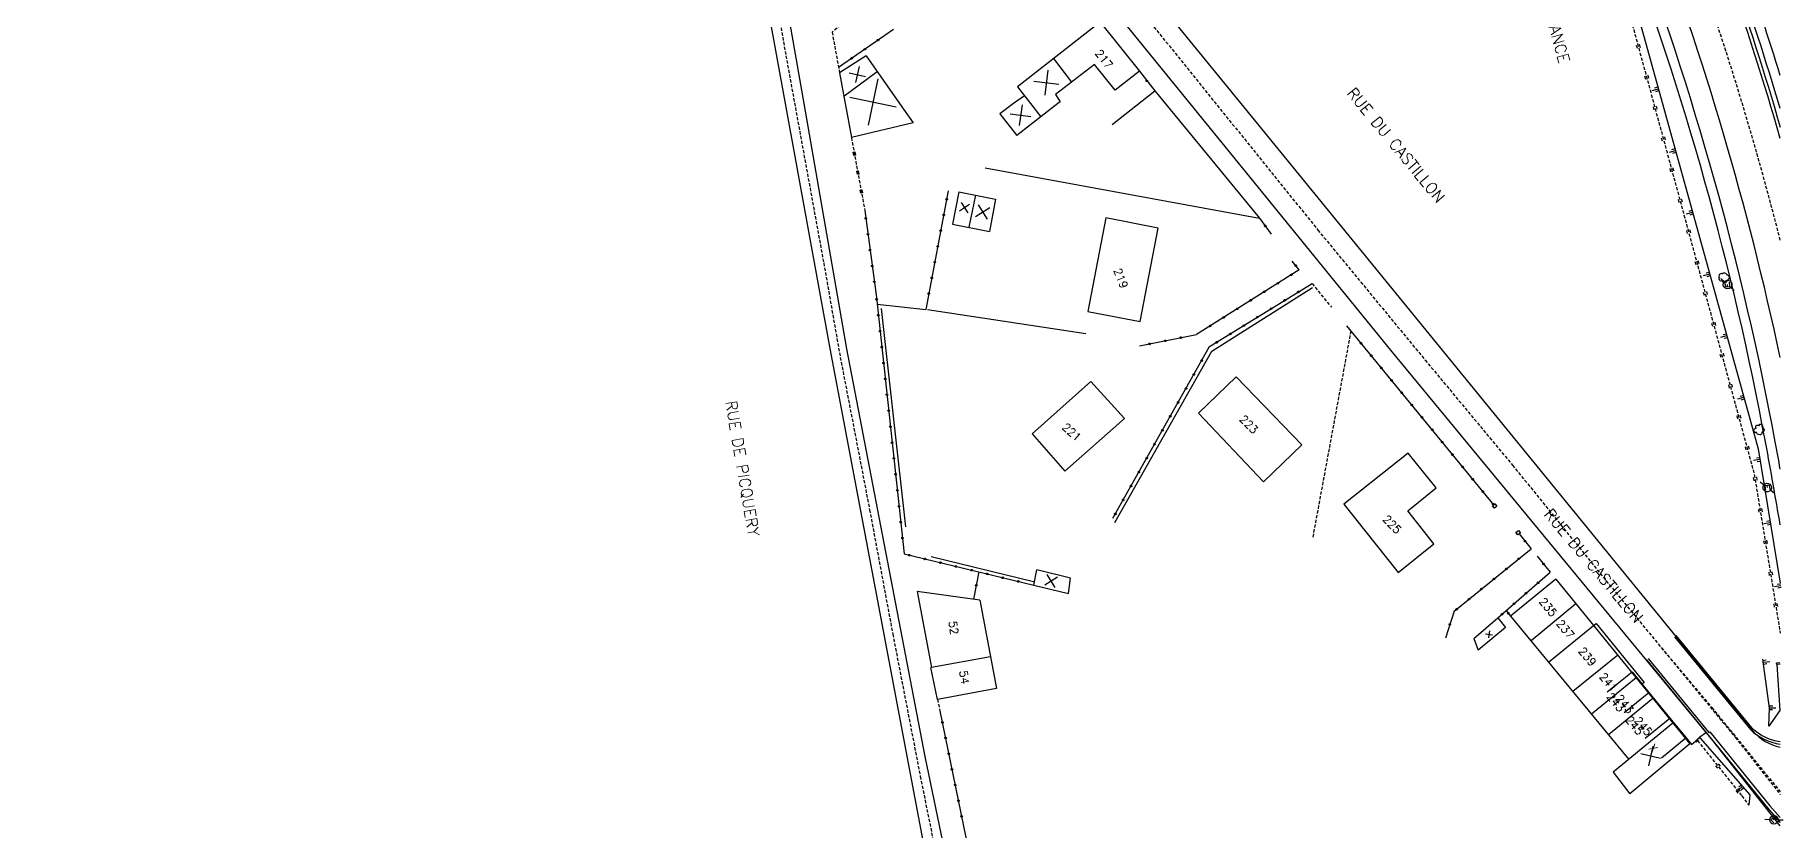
# Model space of a CAD drawing. Header units: millimetres. Extents: x 114000 to 115000, y 124000 to 125000.
# Drawn here: x 114727.4 to 115000.4, y 124311.7 to 124435.9 of the extents above; entities that cross this region are included whole.
import ezdxf
from ezdxf.enums import TextEntityAlignment as Align

# ---------------------------------------------------------------- set-up
doc = ezdxf.new("R2010")
doc.units = ezdxf.units.MM
doc.linetypes.add('DASHED', pattern=[0.75, 0.5, -0.25])
doc.layers.get('0').update_dxf_attribs({"linetype": 'CONTINUOUS'})
for name, color, linetype in [('W0001', 6, 'DASHED'), ('W0008', 7, 'CONTINUOUS'), ('W0100', 7, 'CONTINUOUS'), ('W0112', 1, 'DASHED'), ('W0211', 2, 'CONTINUOUS'), ('W0220', 5, 'DASHED'), ('W0300', 7, 'CONTINUOUS'), ('W0310', 3, 'CONTINUOUS'), ('W0322', 7, 'CONTINUOUS'), ('W0334', 7, 'CONTINUOUS'), ('W0471', 7, 'CONTINUOUS'), ('W0989', 7, 'CONTINUOUS'), ('W0991', 7, 'CONTINUOUS'), ('W1102', 7, 'CONTINUOUS')]:
    doc.layers.add(name, color=color, linetype=linetype)
doc.styles.get("Standard").update_dxf_attribs({"font": 'romans.shx', "width": 0.85})

# ---------------------------------------------------------------- blocks, each defined once
blk = doc.blocks.new('T471')
for p, q in [((-0.333334, 0.333334), (-0.333334, -0.333334)), ((-0.333334, 0.333334), (0.333334, 0.333334)), ((-0.333334, 0), (0, 0)), ((0.500001, 0.500001), (1.000002, 1.000002)), ((-0.500001, -0.500001), (-1.000002, -1.000002)), ((-0.333334, -0.333334), (0.333334, -0.333334))]:
    blk.add_line(p, q)
blk.add_ellipse((0, 0), major_axis=(0.471405, 0.471405), ratio=1, start_param=5.4977871438, end_param=11.780972451)
blk = doc.blocks.new('T300')
for p, q in [((-0.8, 0.51), (-0.86, 0.34)), ((-0.86, 0.34), (-0.86, 0.17)), ((-0.86, 0.17), (-0.74, 0.06)), ((-0.69, 0.63), (-0.8, 0.51)), ((-0.8, -0.06), (-0.74, 0.06)), ((-0.74, 0.06), (-0.69, 0.11)), ((-0.57, 0.69), (-0.69, 0.63)), ((-0.46, 0.69), (-0.57, 0.69)), ((-0.29, 0.63), (-0.46, 0.69)), ((-0.29, 0.63), (-0.17, 0.74)), ((-0.23, 0.57), (-0.29, 0.63)), ((-0.17, 0.74), (-0.06, 0.8)), ((-0.06, 0.8), (0.06, 0.8)), ((0.06, 0.8), (0.23, 0.74)), ((0.23, 0.74), (0.34, 0.63)), ((0.34, 0.63), (0.4, 0.51)), ((0.46, 0.46), (0.34, 0.46)), ((0.4, 0.51), (0.4, 0.46)), ((0.57, 0.4), (0.46, 0.46)), ((0.57, 0.4), (0.69, 0.29)), ((0.69, 0.29), (0.74, 0.17)), ((0.74, 0.06), (0.69, -0.17)), ((0.74, 0.17), (0.74, 0.06)), ((-0.8, -0.17), (-0.8, -0.06)), ((-0.8, -0.23), (-0.8, -0.17)), ((-0.74, -0.34), (-0.8, -0.23)), ((-0.69, -0.4), (-0.74, -0.34)), ((-0.51, -0.46), (-0.69, -0.4)), ((-0.4, -0.46), (-0.51, -0.46)), ((-0.4, -0.46), (-0.34, -0.46)), ((-0.34, -0.46), (-0.34, -0.4)), ((-0.34, -0.51), (-0.34, -0.46)), ((-0.29, -0.63), (-0.34, -0.51)), ((-0.17, -0.74), (-0.29, -0.63)), ((-0.06, -0.8), (-0.17, -0.74)), ((0.06, -0.8), (-0.06, -0.8)), ((0.17, -0.74), (0.06, -0.8)), ((0.23, -0.69), (0.17, -0.74)), ((0.29, -0.46), (0.23, -0.46)), ((0.29, -0.63), (0.23, -0.69)), ((0.46, -0.4), (0.29, -0.46)), ((0.34, -0.51), (0.29, -0.63)), ((0.34, -0.51), (0.34, -0.46)), ((0.57, -0.34), (0.46, -0.4)), ((0.63, -0.29), (0.57, -0.34)), ((0.69, -0.17), (0.63, -0.29))]:
    blk.add_line(p, q)
blk = doc.blocks.new('t211o')
at = {"color": 0, "linetype": 'Continuous'}
for p, q in [((-0.29, 0.5), (-0.29, 0)), ((0, 1), (0, 0)), ((0.29, 0.5), (0.29, 0))]:
    blk.add_line(p, q, dxfattribs=at)
blk = doc.blocks.new('t220o')
at = {"color": 0, "linetype": 'Continuous'}
for p, q in [((-0.25, 0.25), (0.25, 0.25)), ((-0.25, -0.25), (0.25, -0.25))]:
    blk.add_line(p, q, dxfattribs=at)

msp = doc.modelspace()

# ---------------------------------------------------------------- linework, layer by layer
at = {"layer": 'W0001'}
msp.add_lwpolyline([(115000, 124403.83, 0.028332), (114983.58, 124456.05, 0.042534), (114946.27, 124534.04), (114931.34, 124558.23, 0.037174), (114882.18, 124620.71, 0.017937), (114838.05, 124665.6, 0.013832), (114808.53, 124692.54, 0.000548), (114781.18, 124717.28, -0.004818), (114747.24, 124748.51, -0.025477), (114711.68, 124785.44, -0.027641), (114690.2, 124813.11, -0.036849), (114667.01, 124852.58, -0.034361), (114651.58, 124890.24, -0.039829), (114639.21, 124940.62, -0.014932), (114634.13, 124982.69, -0.007243), (114633.19, 125000, -0.010296)], format="xyb", dxfattribs=at)
for points in [[(114832.39, 124500), (114835.45, 124483.08), (114837.31, 124473.65), (114840.3, 124457.69), (114844.69, 124432.65), (114850.59, 124400.28), (114853.19, 124385.51), (114857.76, 124361.74), (114861.38, 124342.31), (114865.68, 124320.08), (114871.15, 124292.89), (114875.45, 124270.52), (114879.4, 124250)], [(114853.98, 124500), (114869.35, 124478.51), (114872.67, 124473.66), (114878.42, 124466.25), (114881.75, 124461.65), (114900.29, 124439.49), (114927.78, 124405.42), (114944.54, 124385.1), (114958.19, 124368.69), (114972.82, 124350.62), (114992.96, 124326.19), (115000, 124317.26)], [(114981.43, 124340.19), (114989.31, 124330.84), (115000, 124317.68)]]:
    msp.add_lwpolyline(points, dxfattribs=at)
at = {"layer": 'W0008'}
for points in [[(115000, 124419.72, 0.013751), (114991.6, 124446.09, 0.050124), (114948.82, 124537.9), (114936.02, 124558.41, 0.002922), (114922.91, 124577.28, 0.012952), (114912.61, 124591.15, 0.01831), (114885.12, 124623.7, 0.01829), (114847.79, 124661.86), (114847.49, 124661.62, 0.017106), (114811.2, 124695.53, 0.000547), (114783.86, 124720.26, -0.004818), (114749.98, 124751.43, -0.025477), (114714.71, 124788.07, -0.027641), (114693.49, 124815.39, -0.036849), (114670.6, 124854.35, -0.034361), (114655.38, 124891.5, -0.039829), (114643.17, 124941.26)], [(115000, 124385.51, 0.03761), (114979.69, 124454.58, 0.042534), (114942.72, 124531.85), (114927.83, 124555.97, 0.037136), (114879.1, 124617.89, 0.01745), (114836.42, 124661.4), (114833.64, 124660.26), (114831.39, 124660.39, -0.035177), (114817.78, 124656.91), (114803.28, 124654.83)], [(114857.61, 124500, 0.007878), (114878.77, 124470.47), (114915.76, 124425.16), (114995.73, 124327.22, 0.177749), (115000, 124324.65)], [(114983.47, 124341.86), (114995.35, 124327.41, 0.170139), (115000, 124325.14, 0.261873)], [(114979.39, 124338.52), (114988.86, 124326.96), (114988.98, 124327.06), (114998.39, 124315.48), (115000, 124313.65, 0.050623)]]:
    msp.add_lwpolyline(points, format="xyb", dxfattribs=at)
for points in [[(114830.46, 124500), (114835.45, 124475.17), (114844.57, 124425.16), (114851.54, 124386.93), (114873.18, 124272.54), (114877.67, 124250)], [(114834.01, 124500), (114836.5, 124485.93), (114838.8, 124474.73), (114847.47, 124425.16), (114854.16, 124386.87), (114866.39, 124323.18), (114876.1, 124276.59), (114881.07, 124250)], [(115000, 124312.36), (114989.49, 124325.7), (114939.15, 124386.66), (114907.85, 124425.16), (114872.37, 124468.79), (114852.06, 124497.3), (114850.2, 124500)], [(114858.93, 124393.86), (114866.53, 124393.03)]]:
    msp.add_lwpolyline(points, dxfattribs=at)
at = {"layer": 'W0100'}
for points in [[(114893.79, 124437.91), (114880.85, 124427.8)], [(114893.79, 124437.91), (114899.9, 124430.21)], [(114857.22, 124432.61), (114853.07, 124429.97)], [(114857.22, 124432.61), (114862.44, 124425.16)], [(114853.07, 124429.97), (114853.95, 124425.16)], [(114858.96, 124430.12), (114853.75, 124426.28)], [(114886.47, 124432.2), (114889.32, 124428.52)], [(114892.88, 124431.3), (114886.82, 124426.57)], [(114896.11, 124427.27), (114892.88, 124431.3)], [(114899.9, 124430.21), (114896.11, 124427.27)], [(114880.85, 124427.8), (114882.92, 124425.16)], [(114853.95, 124425.16), (114854.92, 124419.86)], [(114862.44, 124425.16), (114864.56, 124422.14)], [(114880.25, 124425.16), (114878.1, 124423.59)], [(114881.95, 124426.4), (114880.25, 124425.16)], [(114887.17, 124425.16), (114880.77, 124420.18)], [(114882.92, 124425.16), (114884.53, 124423.1)], [(114886.82, 124426.57), (114887.52, 124425.43)], [(114887.52, 124425.43), (114887.17, 124425.16)], [(114864.56, 124422.14), (114854.92, 124419.86)], [(114878.1, 124423.59), (114880.77, 124420.18)], [(114871.7, 124411.37), (114870.71, 124406.36)], [(114871.7, 124411.37), (114877.43, 124410.22)], [(114874.3, 124410.85), (114873.24, 124405.85)], [(114877.43, 124410.22), (114876.49, 124405.19)], [(114870.71, 124406.36), (114876.49, 124405.19)], [(114894.66, 124407.33), (114891.84, 124392.68)], [(114902.83, 124405.72), (114894.66, 124407.33)], [(114900, 124391.15), (114902.83, 124405.72)], [(114891.84, 124392.68), (114900, 124391.15)], [(114892.34, 124381.74), (114883.16, 124373.57)], [(114897.58, 124375.99), (114892.34, 124381.74)], [(114915.04, 124382.5), (114909.13, 124376.8)], [(114925.3, 124371.87), (114915.04, 124382.5)], [(114888.28, 124367.76), (114897.58, 124375.99)], [(114909.13, 124376.8), (114919.3, 124366.09)], [(114883.16, 124373.57), (114888.28, 124367.76)], [(114919.3, 124366.09), (114925.3, 124371.87)], [(114941.86, 124370.55), (114931.81, 124362.6)], [(114946.27, 124365.18), (114941.86, 124370.55)], [(114941.81, 124361.54), (114946.27, 124365.18)], [(114931.81, 124362.6), (114940.33, 124351.94)], [(114945.9, 124356.39), (114941.81, 124361.54)], [(114940.33, 124351.94), (114945.9, 124356.39)], [(114883.4, 124349.95), (114883.86, 124352.36)], [(114889.15, 124351.05), (114883.86, 124352.36)], [(114888.82, 124348.65), (114889.15, 124351.05)], [(114964.96, 124350.88), (114957.89, 124345.12)], [(114964.96, 124350.88), (114985.86, 124325.15)], [(114875, 124347.6), (114865.19, 124348.96)], [(114865.19, 124348.96), (114867.43, 124337.09)], [(114875, 124347.6), (114877.57, 124333.81)], [(114883.4, 124349.95), (114888.82, 124348.65)], [(114952.16, 124341.6), (114955.91, 124344.86)], [(114955.91, 124344.86), (114957.08, 124343.36)], [(114957.89, 124345.12), (114976.33, 124322.74)], [(114968.09, 124347.03), (114961.09, 124341.24)], [(114957.08, 124343.36), (114952.79, 124339.79)], [(114963.81, 124337.94), (114970.84, 124343.64)], [(114970.84, 124343.64), (114971.23, 124343.95), (114978.72, 124334.73), (114978.34, 124334.42)], [(114952.16, 124341.6), (114952.79, 124339.79)], [(114868.37, 124332.12), (114867.35, 124337.08)], [(114876.65, 124338.77), (114867.43, 124337.09)], [(114974.61, 124339.01), (114967.6, 124333.35)], [(114977.47, 124335.48), (114970.5, 124329.82)], [(114972.97, 124333.27), (114976.85, 124336.43), (114979.47, 124333.21), (114982.75, 124329.2), (114985.31, 124326.09), (114981.45, 124322.92)], [(114877.57, 124333.81), (114868.37, 124332.12)], [(114980.08, 124332.27), (114973.16, 124326.6)], [(114983.24, 124328.38), (114973.89, 124320.74)], [(114985.86, 124325.15), (114976.53, 124317.35)], [(114973.89, 124320.74), (114976.53, 124317.35)]]:
    msp.add_lwpolyline(points, dxfattribs=at)
at = {"layer": 'W0112'}
for p, q in [((114855.22, 124417.57), (114855.46, 124417.61)), ((114855.31, 124417.08), (114855.22, 124417.57)), ((114855.55, 124417.12), (114855.31, 124417.08)), ((114855.46, 124417.61), (114855.55, 124417.12)), ((114855.76, 124414.62), (114856, 124414.66)), ((114855.85, 124414.13), (114855.76, 124414.62)), ((114856.09, 124414.17), (114855.85, 124414.13)), ((114856, 124414.66), (114856.09, 124414.17)), ((114856.3, 124411.67), (114856.54, 124411.71)), ((114856.39, 124411.17), (114856.3, 124411.67)), ((114856.63, 124411.22), (114856.39, 124411.17)), ((114856.54, 124411.71), (114856.63, 124411.22)), ((114955.05, 124362.36), (114955.43, 124362.67)), ((114955.36, 124361.97), (114955.05, 124362.36)), ((114955.75, 124362.29), (114955.36, 124361.97)), ((114955.43, 124362.67), (114955.75, 124362.29)), ((114958.71, 124358.19), (114959.09, 124358.5)), ((114959.09, 124358.5), (114959.41, 124358.11)), ((114959.02, 124357.8), (114958.71, 124358.19)), ((114959.41, 124358.11), (114959.02, 124357.8))]:
    msp.add_line(p, q, dxfattribs=at)
for points in [[(114857.42, 124440.63), (114851.91, 124436.33), (114853.07, 124429.97)], [(114854.92, 124419.86), (114857.01, 124408.49)], [(114926.87, 124397.06), (114929.9, 124393.37)], [(114932.93, 124389.67), (114926.98, 124357.45)], [(115000, 124337.63), (114999.46, 124337.55), (114999.42, 124337.82), (115000, 124337.91)], [(114868.37, 124332.12), (114868.75, 124330.34)]]:
    msp.add_lwpolyline(points, dxfattribs=at)
msp.add_lwpolyline([(114986.86, 124325.48), (114987.5, 124326.07), (114987.38, 124326.2), (114986.74, 124325.61)], close=True, dxfattribs=at)
at = {"layer": 'W0211'}
for points in [[(114901.9, 124581.23), (114922.36, 124552.4), (114937.72, 124528.23), (114957.12, 124491.75), (114974.39, 124451.31), (114996.56, 124371.24), (115000, 124350.27)], [(114998.24, 124327.92), (114998.32, 124330.76), (114997.29, 124338.37)], [(114999.46, 124337.55), (114999.92, 124330.37), (114998.24, 124327.92)], [(114987.5, 124326.07), (114995.27, 124317.22), (114995.08, 124315.57)]]:
    msp.add_lwpolyline(points, dxfattribs=at)
at = {"layer": 'W0220'}
for points in [[(114901.02, 124580.39), (114921.24, 124551.55), (114940.23, 124521.09), (114956.48, 124490), (114973.38, 124450.48), (114995.95, 124367.22), (115000, 124342.45)], [(114987.07, 124325.67), (114994.01, 124317.05), (114995.08, 124315.57)]]:
    msp.add_lwpolyline(points, dxfattribs=at)
at = {"layer": 'W0310'}
for points in [[(114895.63, 124421.89), (114902.29, 124427.15)], [(114902.29, 124427.15), (114918.68, 124407.29)], [(114875.81, 124415.13), (114918.68, 124407.29)], [(114911.24, 124386.52), (114926.95, 124396.45)], [(114859.58, 124393.16), (114863.36, 124359.07)], [(114866.79, 124393.01), (114891.52, 124389.28)], [(114896.06, 124359.74), (114911.24, 124386.52)], [(114883.37, 124350.46), (114867.39, 124354.39)]]:
    msp.add_lwpolyline(points, dxfattribs=at)
at = {"layer": 'W0322'}
for points in [[(114861.49, 124436.74), (114852.92, 124430.83)], [(114899.9, 124430.21), (114902.29, 124427.15)], [(114870.06, 124411.54), (114866.53, 124393.03)], [(114857.01, 124408.49), (114858.82, 124394.86)], [(114918.68, 124407.29), (114920.5, 124404.76)], [(114924.84, 124399.19), (114923.76, 124400.57)], [(114924.84, 124399.19), (114908.84, 124389.11)], [(114910.87, 124387.21), (114926.87, 124397.06)], [(114858.82, 124394.86), (114863.17, 124354.83)], [(114899.91, 124387.32), (114908.84, 124389.11)], [(114955.24, 124362.51), (114932.29, 124390.44)], [(114895.78, 124360.44), (114910.87, 124387.21)], [(114959.21, 124357.96), (114961.1, 124355.64)], [(114863.17, 124354.83), (114883.4, 124349.95)], [(114949.06, 124345.88), (114961.1, 124355.64)], [(114962.02, 124354.5), (114964.07, 124351.98)], [(114874.85, 124352.01), (114873.97, 124347.74)], [(114955.91, 124344.86), (114964.07, 124351.98)], [(114949.06, 124345.88), (114947.69, 124341.68)], [(114957.19, 124345.98), (114957.89, 124345.12)], [(114868.75, 124330.34), (114873.64, 124306.48)]]:
    msp.add_lwpolyline(points, dxfattribs=at)
for centre, major_axis, start_param, end_param in [((114859.09, 124435.08), (-0.0884, 0.0884), 1.388787, 7.671972), ((114859.09, 124435.08), (-0.0532, 0.0532), 1.388787, 7.671972), ((114854.97, 124432.25), (-0.0884, 0.0884), 1.388787, 7.671972), ((114854.97, 124432.25), (-0.0532, 0.0532), 1.388787, 7.671972), ((114857.03, 124433.67), (-0.0884, 0.0884), 1.388787, 7.671972), ((114857.03, 124433.67), (-0.0532, 0.0532), 1.388787, 7.671972), ((114901.06, 124428.72), (0.0884, 0.0884), 4.590814, 10.873999), ((114901.06, 124428.72), (0.0532, 0.0532), 4.590814, 10.873999), ((114869.81, 124410.22), (0.0884, 0.0884), 3.738354, 10.021539), ((114869.34, 124407.77), (0.0884, 0.0884), 3.738354, 10.021539), ((114869.34, 124407.77), (-0.0532, 0.0532), 2.167558, 8.450743), ((114869.81, 124410.22), (-0.0532, 0.0532), 2.167558, 8.450743), ((114857.17, 124407.25), (0.0884, 0.0884), 4.059071357490383, 10.34225666466997), ((114857.17, 124407.25), (0.0532, 0.0532), 4.059071357550919, 10.34225666473051), ((114857.5, 124404.77), (0.0884, 0.0884), 4.059071357490383, 10.34225666466997), ((114868.88, 124405.31), (0.0884, 0.0884), 3.738354, 10.021539), ((114868.88, 124405.31), (-0.0532, 0.0532), 2.167558, 8.450743), ((114919.57, 124406.06), (-0.0884, 0.0884), 2.979864, 9.263049), ((114919.57, 124406.06), (-0.0532, 0.0532), 2.979864, 9.263049), ((114857.5, 124404.77), (-0.0532, 0.0532), 2.488275, 8.77146), ((114857.83, 124402.29), (0.0884, 0.0884), 4.059071357490383, 10.34225666466997), ((114857.83, 124402.29), (-0.0532, 0.0532), 2.488275, 8.77146), ((114868.41, 124402.85), (0.0884, 0.0884), 3.738354, 10.021539), ((114868.41, 124402.85), (-0.0532, 0.0532), 2.167558, 8.450743), ((114858.16, 124399.81), (0.0884, 0.0884), 4.059071357490383, 10.34225666466997), ((114858.16, 124399.81), (0.0532, 0.0532), 4.059071357550919, 10.34225666473051), ((114867.94, 124400.4), (0.0884, 0.0884), 3.738354, 10.021539), ((114867.94, 124400.4), (-0.0532, 0.0532), 2.167558, 8.450743), ((114924.31, 124399.86), (0.0884, 0.0884), 1.446766392521758, 7.729951699701344), ((114924.31, 124399.86), (0.0532, 0.0532), 1.446766392516787, 7.729951699696374), ((114858.49, 124397.33), (0.0884, 0.0884), 4.059071357490383, 10.34225666466997), ((114858.49, 124397.33), (-0.0532, 0.0532), 2.488275, 8.77146), ((114867.47, 124397.94), (0.0884, 0.0884), 3.738354, 10.021539), ((114867.47, 124397.94), (-0.0532, 0.0532), 2.167558, 8.450743), ((114921.53, 124397.1), (-0.0884, 0.0884), 1.347296, 7.630481), ((114921.53, 124397.1), (0.0532, 0.0532), 2.918092, 9.201277), ((114923.65, 124398.43), (-0.0884, 0.0884), 1.347296, 7.630481), ((114923.65, 124398.43), (0.0532, 0.0532), 2.918092, 9.201277), ((114858.85, 124394.59), (-0.0884, 0.0884), 2.464502, 8.747687), ((114858.85, 124394.59), (-0.0532, 0.0532), 2.464502, 8.747687), ((114867, 124395.49), (0.0884, 0.0884), 3.738354, 10.021539), ((114867, 124395.49), (-0.0532, 0.0532), 2.167558, 8.450743), ((114917.3, 124394.44), (-0.0884, 0.0884), 1.347296, 7.630481), ((114917.3, 124394.44), (0.0532, 0.0532), 2.918092, 9.201277), ((114919.42, 124395.77), (-0.0884, 0.0884), 1.347296, 7.630481), ((114919.42, 124395.77), (0.0532, 0.0532), 2.918092, 9.201277), ((114922.61, 124394.44), (0.0884, 0.0884), 6.049688, 12.332873), ((114922.61, 124394.44), (-0.0532, 0.0532), 4.478891417528888, 10.76207672470847), ((114924.74, 124395.75), (0.0884, 0.0884), 6.049688, 12.332873), ((114924.74, 124395.75), (-0.0532, 0.0532), 4.478891417528888, 10.76207672470847), ((114859.12, 124392.11), (-0.0884, 0.0884), 2.464502, 8.747687), ((114859.12, 124392.11), (-0.0532, 0.0532), 2.464502, 8.747687), ((114913.07, 124391.77), (-0.0884, 0.0884), 1.347296, 7.630481), ((114913.07, 124391.77), (0.0532, 0.0532), 2.918092, 9.201277), ((114915.18, 124393.11), (-0.0884, 0.0884), 1.347296, 7.630481), ((114915.18, 124393.11), (0.0532, 0.0532), 2.918092, 9.201277), ((114918.35, 124391.82), (0.0884, 0.0884), 6.049688, 12.332873), ((114918.35, 124391.82), (-0.0532, 0.0532), 4.478891417528888, 10.76207672470847), ((114920.48, 124393.13), (0.0884, 0.0884), 6.049688, 12.332873), ((114920.48, 124393.13), (-0.0532, 0.0532), 4.478891417528888, 10.76207672470847), ((114859.39, 124389.62), (-0.0884, 0.0884), 2.464502, 8.747687), ((114859.39, 124389.62), (-0.0532, 0.0532), 2.464502, 8.747687), ((114906.39, 124388.62), (-0.0884, 0.0884), 4.125407, 10.408592), ((114906.39, 124388.62), (0.0532, 0.0532), 5.696203, 11.979388), ((114910.95, 124390.44), (-0.0884, 0.0884), 1.347296, 7.630481), ((114910.95, 124390.44), (0.0532, 0.0532), 2.918092, 9.201277), ((114914.1, 124389.19), (0.0884, 0.0884), 6.049688, 12.332873), ((114914.1, 124389.19), (-0.0532, 0.0532), 4.478891417528888, 10.76207672470847), ((114916.22, 124390.5), (0.0884, 0.0884), 6.049688, 12.332873), ((114916.22, 124390.5), (-0.0532, 0.0532), 4.478891417528888, 10.76207672470847), ((114859.66, 124387.14), (-0.0884, 0.0884), 2.464502, 8.747687), ((114859.66, 124387.14), (-0.0532, 0.0532), 2.464502, 8.747687), ((114901.49, 124387.63), (-0.0884, 0.0884), 4.125407, 10.408592), ((114901.49, 124387.63), (0.0532, 0.0532), 5.696203, 11.979388), ((114903.94, 124388.12), (-0.0884, 0.0884), 4.125407, 10.408592), ((114903.94, 124388.12), (0.0532, 0.0532), 5.696203, 11.979388), ((114911.97, 124387.88), (0.0884, 0.0884), 6.049688, 12.332873), ((114911.97, 124387.88), (-0.0532, 0.0532), 4.478891417528888, 10.76207672470847), ((114934.52, 124387.74), (-0.0884, 0.0884), -0.097792, 6.185393), ((114934.52, 124387.74), (0.0532, 0.0532), 1.473004312669271, 7.756189619848858), ((114936.11, 124385.81), (-0.0884, 0.0884), -0.097792, 6.185393), ((114936.11, 124385.81), (0.0532, 0.0532), 1.473004312669271, 7.756189619848858), ((114859.93, 124384.65), (-0.0884, 0.0884), 2.464502, 8.747687), ((114859.93, 124384.65), (-0.0532, 0.0532), 2.464502, 8.747687), ((114909.64, 124385.03), (0.0884, 0.0884), 0.2720764258764835, 6.55526173305607), ((114909.64, 124385.03), (0.0532, 0.0532), 0.2720764259170732, 6.55526173309666), ((114937.69, 124383.88), (-0.0884, 0.0884), -0.097792, 6.185393), ((114937.69, 124383.88), (0.0532, 0.0532), 1.473004312669271, 7.756189619848858), ((114860.2, 124382.16), (-0.0884, 0.0884), 2.464502, 8.747687), ((114860.2, 124382.16), (-0.0532, 0.0532), 2.464502, 8.747687), ((114907.19, 124380.67), (0.0884, 0.0884), 0.2720764258764835, 6.55526173305607), ((114907.19, 124380.67), (0.0532, 0.0532), 0.2720764259170732, 6.55526173309666), ((114908.41, 124382.85), (0.0884, 0.0884), 0.2720764258764835, 6.55526173305607), ((114908.41, 124382.85), (0.0532, 0.0532), 0.2720764259170732, 6.55526173309666), ((114939.28, 124381.95), (-0.0884, 0.0884), -0.097792, 6.185393), ((114939.28, 124381.95), (0.0532, 0.0532), 1.473004312669271, 7.756189619848858), ((114860.47, 124379.68), (-0.0884, 0.0884), 2.464502, 8.747687), ((114860.47, 124379.68), (-0.0532, 0.0532), 2.464502, 8.747687), ((114905.96, 124378.5), (0.0884, 0.0884), 0.2720764258764835, 6.55526173305607), ((114905.96, 124378.5), (0.0532, 0.0532), 0.2720764259170732, 6.55526173309666), ((114940.87, 124380.01), (-0.0884, 0.0884), -0.097792, 6.185393), ((114940.87, 124380.01), (0.0532, 0.0532), 1.473004312669271, 7.756189619848858), ((114942.45, 124378.08), (-0.0884, 0.0884), -0.097792, 6.185393), ((114942.45, 124378.08), (0.0532, 0.0532), 1.473004312669271, 7.756189619848858), ((114860.74, 124377.19), (-0.0884, 0.0884), 2.464502, 8.747687), ((114860.74, 124377.19), (-0.0532, 0.0532), 2.464502, 8.747687), ((114904.73, 124376.32), (0.0884, 0.0884), 0.2720764258764835, 6.55526173305607), ((114904.73, 124376.32), (0.0532, 0.0532), 0.2720764259170732, 6.55526173309666), ((114944.04, 124376.15), (-0.0884, 0.0884), -0.097792, 6.185393), ((114944.04, 124376.15), (0.0532, 0.0532), 1.473004312669271, 7.756189619848858), ((114861.01, 124374.71), (-0.0884, 0.0884), 2.464502, 8.747687), ((114861.01, 124374.71), (-0.0532, 0.0532), 2.464502, 8.747687), ((114861.28, 124372.22), (-0.0884, 0.0884), 2.464502, 8.747687), ((114861.28, 124372.22), (-0.0532, 0.0532), 2.464502, 8.747687), ((114903.5, 124374.14), (0.0884, 0.0884), 0.2720764258764835, 6.55526173305607), ((114903.5, 124374.14), (0.0532, 0.0532), 0.2720764259170732, 6.55526173309666), ((114945.63, 124374.22), (-0.0884, 0.0884), -0.097792, 6.185393), ((114945.63, 124374.22), (0.0532, 0.0532), 1.473004312669271, 7.756189619848858), ((114947.21, 124372.29), (-0.0884, 0.0884), -0.097792, 6.185393), ((114947.21, 124372.29), (0.0532, 0.0532), 1.473004312669271, 7.756189619848858), ((114861.55, 124369.74), (-0.0884, 0.0884), 2.464502, 8.747687), ((114861.55, 124369.74), (-0.0532, 0.0532), 2.464502, 8.747687), ((114901.05, 124369.78), (0.0884, 0.0884), 0.2720764258764835, 6.55526173305607), ((114901.05, 124369.78), (0.0532, 0.0532), 0.2720764259170732, 6.55526173309666), ((114902.27, 124371.96), (0.0884, 0.0884), 0.2720764258764835, 6.55526173305607), ((114902.27, 124371.96), (0.0532, 0.0532), 0.2720764259170732, 6.55526173309666), ((114948.8, 124370.35), (-0.0884, 0.0884), -0.097792, 6.185393), ((114948.8, 124370.35), (0.0532, 0.0532), 1.473004312669271, 7.756189619848858), ((114861.82, 124367.25), (-0.0884, 0.0884), 2.464502, 8.747687), ((114861.82, 124367.25), (-0.0532, 0.0532), 2.464502, 8.747687), ((114899.82, 124367.61), (0.0884, 0.0884), 0.2720764258764835, 6.55526173305607), ((114899.82, 124367.61), (0.0532, 0.0532), 0.2720764259170732, 6.55526173309666), ((114950.39, 124368.42), (-0.0884, 0.0884), -0.097792, 6.185393), ((114950.39, 124368.42), (0.0532, 0.0532), 1.473004312669271, 7.756189619848858), ((114862.09, 124364.77), (-0.0884, 0.0884), 2.464502, 8.747687), ((114862.09, 124364.77), (-0.0532, 0.0532), 2.464502, 8.747687), ((114898.59, 124365.43), (0.0884, 0.0884), 0.2720764258764835, 6.55526173305607), ((114898.59, 124365.43), (0.0532, 0.0532), 0.2720764259170732, 6.55526173309666), ((114951.97, 124366.49), (-0.0884, 0.0884), -0.097792, 6.185393), ((114951.97, 124366.49), (0.0532, 0.0532), 1.473004312669271, 7.756189619848858), ((114953.56, 124364.56), (-0.0884, 0.0884), -0.097792, 6.185393), ((114953.56, 124364.56), (0.0532, 0.0532), 1.473004312669271, 7.756189619848858), ((114862.36, 124362.28), (-0.0884, 0.0884), 2.464502, 8.747687), ((114862.36, 124362.28), (-0.0532, 0.0532), 2.464502, 8.747687), ((114896.14, 124361.07), (0.0884, 0.0884), 0.2720764258764835, 6.55526173305607), ((114897.36, 124363.25), (0.0884, 0.0884), 0.2720764258764835, 6.55526173305607), ((114897.36, 124363.25), (0.0532, 0.0532), 0.2720764259170732, 6.55526173309666), ((114955.15, 124362.63), (-0.0884, 0.0884), -0.097792, 6.185393), ((114955.15, 124362.63), (0.0532, 0.0532), 1.473004312669271, 7.756189619848858), ((114862.63, 124359.8), (-0.0884, 0.0884), 2.464502, 8.747687), ((114862.63, 124359.8), (-0.0532, 0.0532), 2.464502, 8.747687), ((114896.14, 124361.07), (0.0532, 0.0532), 0.2720764259170732, 6.55526173309666), ((114862.9, 124357.31), (-0.0884, 0.0884), 2.464502, 8.747687), ((114862.9, 124357.31), (-0.0532, 0.0532), 2.464502, 8.747687), ((114960.13, 124356.83), (0.0884, 0.0884), 4.609163, 10.892348), ((114960.13, 124356.83), (0.0532, 0.0532), 4.609163, 10.892348), ((114863.96, 124354.64), (-0.0884, 0.0884), 3.690560254884762, 9.973745562064348), ((114863.96, 124354.64), (-0.0532, 0.0532), 3.690560254914843, 9.973745562094429), ((114866.39, 124354.05), (-0.0884, 0.0884), 3.690560254884762, 9.973745562064348), ((114866.39, 124354.05), (-0.0532, 0.0532), 3.690560254914843, 9.973745562094429), ((114868.82, 124353.46), (-0.0884, 0.0884), 3.690560254884762, 9.973745562064348), ((114868.82, 124353.46), (-0.0532, 0.0532), 3.690560254914843, 9.973745562094429), ((114959.15, 124354.07), (0.0884, 0.0884), 6.17905, 12.462235), ((114959.15, 124354.07), (0.0532, 0.0532), 6.17905, 12.462235), ((114963.02, 124353.27), (0.0884, 0.0884), 4.609163, 10.892348), ((114963.02, 124353.27), (0.0532, 0.0532), 4.609163, 10.892348), ((114871.25, 124352.88), (-0.0884, 0.0884), 3.690560254884762, 9.973745562064348), ((114871.25, 124352.88), (-0.0532, 0.0532), 3.690560254914843, 9.973745562094429), ((114873.68, 124352.29), (-0.0884, 0.0884), 3.690560254884762, 9.973745562064348), ((114873.68, 124352.29), (-0.0532, 0.0532), 3.690560254914843, 9.973745562094429), ((114876.11, 124351.71), (-0.0884, 0.0884), 3.690560254884762, 9.973745562064348), ((114876.11, 124351.71), (-0.0532, 0.0532), 3.690560254914843, 9.973745562094429), ((114878.54, 124351.12), (-0.0884, 0.0884), 3.690560254884762, 9.973745562064348), ((114878.54, 124351.12), (-0.0532, 0.0532), 3.690560254914843, 9.973745562094429), ((114880.97, 124350.54), (-0.0884, 0.0884), 3.690560254884762, 9.973745562064348), ((114880.97, 124350.54), (-0.0532, 0.0532), 3.690560254914843, 9.973745562094429), ((114955.27, 124350.92), (0.0884, 0.0884), 6.17905, 12.462235), ((114955.27, 124350.92), (0.0532, 0.0532), 6.17905, 12.462235), ((114957.21, 124352.49), (0.0884, 0.0884), 6.17905, 12.462235), ((114957.21, 124352.49), (0.0532, 0.0532), 6.17905, 12.462235), ((114962.19, 124350.33), (0.0884, 0.0884), 6.214509489137172, 12.49769479631676), ((114962.19, 124350.33), (0.0532, 0.0532), 6.214509489054974, 12.49769479623456), ((114874.42, 124349.93), (0.0884, 0.0884), 3.723061241369259, 10.00624654854884), ((114874.42, 124349.93), (0.0532, 0.0532), 3.723061241450026, 10.00624654862961), ((114951.39, 124347.77), (0.0884, 0.0884), 6.17905, 12.462235), ((114951.39, 124347.77), (0.0532, 0.0532), 6.17905, 12.462235), ((114953.33, 124349.34), (0.0884, 0.0884), 6.17905, 12.462235), ((114953.33, 124349.34), (0.0532, 0.0532), 6.17905, 12.462235), ((114960.3, 124348.69), (0.0884, 0.0884), 6.214509489137172, 12.49769479631676), ((114960.3, 124348.69), (0.0532, 0.0532), 6.214509489054974, 12.49769479623456), ((114949.44, 124346.19), (0.0884, 0.0884), 6.17905, 12.462235), ((114949.44, 124346.19), (0.0532, 0.0532), 6.17905, 12.462235), ((114956.53, 124345.41), (0.0884, 0.0884), 6.214509489137172, 12.49769479631676), ((114956.53, 124345.41), (0.0532, 0.0532), 6.214509489054974, 12.49769479623456), ((114957.53, 124345.56), (0.0884, 0.0884), 4.616231413285995, 10.89941672046558), ((114957.53, 124345.56), (-0.0532, 0.0532), 3.045435, 9.32862), ((114958.42, 124347.05), (0.0884, 0.0884), 6.214509489137172, 12.49769479631676), ((114958.42, 124347.05), (0.0532, 0.0532), 6.214509489054974, 12.49769479623456), ((114948.39, 124343.83), (0.0884, 0.0884), 3.612711, 9.895896), ((114948.39, 124343.83), (0.0532, 0.0532), 3.612711, 9.895896), ((114869.13, 124328.52), (-0.0884, 0.0884), 2.558344427887207, 8.841529735066793), ((114869.13, 124328.52), (0.0532, 0.0532), 4.129141, 10.412326), ((114869.63, 124326.07), (-0.0884, 0.0884), 2.558344427887207, 8.841529735066793), ((114869.63, 124326.07), (0.0532, 0.0532), 4.129141, 10.412326), ((114870.13, 124323.63), (-0.0884, 0.0884), 2.558344427887207, 8.841529735066793), ((114870.13, 124323.63), (0.0532, 0.0532), 4.129141, 10.412326), ((114870.63, 124321.18), (-0.0884, 0.0884), 2.558344427887207, 8.841529735066793), ((114870.63, 124321.18), (0.0532, 0.0532), 4.129141, 10.412326), ((114871.13, 124318.73), (-0.0884, 0.0884), 2.558344427887207, 8.841529735066793), ((114871.13, 124318.73), (0.0532, 0.0532), 4.129141, 10.412326), ((114871.64, 124316.28), (-0.0884, 0.0884), 2.558344427887207, 8.841529735066793), ((114871.64, 124316.28), (0.0532, 0.0532), 4.129141, 10.412326), ((114872.14, 124313.83), (-0.0884, 0.0884), 2.558344427887207, 8.841529735066793), ((114872.14, 124313.83), (0.0532, 0.0532), 4.129141, 10.412326)]:
    msp.add_ellipse(centre, major_axis=major_axis, ratio=1, start_param=start_param, end_param=end_param, dxfattribs=at)
at = {"layer": 'W0334'}
for points in [[(115000, 124429.56, 0.00908), (114994.26, 124447.02, 0.050124), (114951.25, 124539.34), (114938.59, 124560.17, 0.002922), (114925.46, 124579.08, 0.012952), (114915.07, 124593.07, 0.01831), (114887.43, 124625.8, 0.01829), (114849.94, 124664.12, 0.017106), (114813.55, 124698.13, 0.000547), (114786.21, 124722.86, -0.004818), (114752.38, 124753.98, -0.025477), (114717.35, 124790.37, -0.027641), (114696.37, 124817.38, -0.036849), (114673.74, 124855.89, -0.034361), (114658.7, 124892.6, -0.045638), (114645.52, 124949.13)], [(115000, 124424.39, 0.011525), (114992.84, 124446.52, 0.050124), (114949.96, 124538.58), (114937.35, 124559.32, 0.002922), (114924.23, 124578.22, 0.012952), (114913.89, 124592.15, 0.01831), (114886.32, 124624.79, 0.01829), (114848.9, 124663.04, 0.017106), (114812.54, 124697.02, 0.000547), (114785.2, 124721.74, -0.004818), (114751.35, 124752.89, -0.025477), (114716.22, 124789.38, -0.027641), (114695.14, 124816.53, -0.036849), (114672.4, 124855.23, -0.034361), (114657.28, 124892.13, -0.044248), (114644.29, 124947.17)], [(114847.79, 124661.86), (114848.13, 124662.22, -0.01829), (114885.49, 124624.04, -0.01831), (114913.01, 124591.45, -0.012952), (114923.32, 124577.57, -0.002922), (114936.43, 124558.69), (114949.25, 124538.16, -0.050124), (114992.07, 124446.26, -0.012896), (115000, 124421.51, -0.017268)], [(115000, 124359.35, 0.00416), (114997.74, 124372.07, 0.044296), (114975.15, 124452.87, 0.042534), (114938.54, 124529.4), (114923.78, 124553.26, 0.043726), (114875.88, 124614.67, 0.010794), (114848.78, 124642.54, -0.011566), (114831.48, 124660.38)], [(115000, 124368.07, 0.001398), (114999.22, 124372.34, 0.044296), (114976.55, 124453.4, 0.042534), (114939.83, 124530.16), (114925.03, 124554.08, 0.043726), (114876.98, 124615.69, 0.010794), (114849.84, 124643.6, -0.010839), (114833.64, 124660.26)], [(115000, 124325.49, -0.168228), (114995.6, 124327.64), (114983.73, 124342.08)], [(114979.1, 124338.27), (114988.57, 124326.71), (114988.6, 124326.74), (114998.01, 124315.16), (115000, 124312.89, 0.050759)]]:
    msp.add_lwpolyline(points, format="xyb", dxfattribs=at)
msp.add_lwpolyline([(114985.31, 124326.09), (114986.14, 124325.04), (114986.77, 124325.58), (114986.74, 124325.61), (114987.38, 124326.2), (114988.39, 124326.93)], dxfattribs=at)
at = {"layer": 'W0991'}
for p, q in [((114854.59, 124429.99), (114857.12, 124429.42)), ((114856.14, 124430.97), (114855.57, 124428.44)), ((114885.58, 124430.39), (114885.12, 124426.48)), ((114859.04, 124429.04), (114857.55, 124421.79)), ((114883.39, 124428.66), (114887.31, 124428.2)), ((114854.67, 124426.16), (114861.92, 124424.67)), ((114881.58, 124424.97), (114881.12, 124421.75)), ((114879.74, 124423.59), (114882.96, 124423.13)), ((114871.8, 124408.4), (114873.39, 124409.44)), ((114872.07, 124409.72), (114873.12, 124408.12)), ((114874.32, 124407.55), (114876.54, 124408.94)), ((114874.74, 124409.35), (114876.13, 124407.13)), ((114885.12, 124350), (114887.13, 124351.23)), ((114886.74, 124349.61), (114885.51, 124351.62)), ((114953.98, 124342.37), (114955.07, 124342.19)), ((114954.61, 124342.82), (114954.43, 124341.73)), ((114978.23, 124323.64), (114981.3, 124322.92)), ((114980.12, 124324.82), (114979.4, 124321.75))]:
    msp.add_line(p, q, dxfattribs=at)
at = {"layer": 'W1102'}
for p, q in [((114975.6, 124330.04), (114979.47, 124333.21)), ((114978.89, 124326.03), (114982.75, 124329.2))]:
    msp.add_line(p, q, dxfattribs=at)

# ---------------------------------------------------------------- block references
at = {"layer": 'W0211'}
for p, rotation in [((114980.98, 124427.49), 105.474854136284), ((114983.65, 124417.86), 105.474854136284), ((114986.32, 124408.22), 105.474854136284), ((114988.99, 124398.58), 105.474854136284), ((114991.66, 124388.94), 105.474854136284), ((114994.32, 124379.31), 105.474854136284), ((114996.82, 124369.63), 99.3380797559655), ((114998.44, 124359.76), 99.3380797559655), ((115000.07, 124349.9), 99.3380797559655), ((114997.36, 124337.86), 277.719657415966), ((114998.32, 124330.76), 268.407908546105), ((114994.1, 124318.55), 131.233756238252)]:
    msp.add_blockref('t211o', p, dxfattribs=dict(at, rotation=rotation))
at = {"layer": 'W0220'}
for p, rotation in [((114977.81, 124434.13), 285.1691493109631), ((114979.12, 124429.31), 285.1691493109631), ((114980.43, 124424.48), 285.1691493109631), ((114981.73, 124419.66), 285.1691493109631), ((114983.04, 124414.83), 285.1691493109631), ((114984.35, 124410.01), 285.1691493109631), ((114985.66, 124405.18), 285.1691493109631), ((114986.97, 124400.35), 285.1691493109631), ((114988.28, 124395.53), 285.1691493109631), ((114989.58, 124390.7), 285.1691493109631), ((114990.89, 124385.88), 285.1691493109631), ((114992.2, 124381.05), 285.1691493109631), ((114993.51, 124376.23), 285.1691493109631), ((114994.82, 124371.4), 285.1691493109631), ((114996.06, 124366.56), 279.2840292086281), ((114996.87, 124361.62), 279.2840292086281), ((114997.67, 124356.69), 279.2840292086281), ((114998.48, 124351.76), 279.2840292086281), ((114999.28, 124346.82), 279.2840292086281), ((114990.26, 124321.71), 308.825354733039), ((114993.4, 124317.82), 308.825354733039)]:
    msp.add_blockref('t220o', p, dxfattribs=dict(at, rotation=rotation))
at = {"layer": 'W0300'}
for p, rotation in [((114991.27, 124397.95), 3.700736002545904), ((114996.68, 124374.17), 276.422839001482)]:
    msp.add_blockref('T300', p, dxfattribs=dict(at, rotation=rotation))
at = {"layer": 'W0471'}
for p, rotation in [((114991.76, 124396.91), 93.71029372877004), ((114997.97, 124365.2), 277.870066394372), ((114999.02, 124313.31), 313.934262054832)]:
    msp.add_blockref('T471', p, dxfattribs=dict(at, rotation=rotation))

# ---------------------------------------------------------------- texts
at = {"layer": 'W0989'}
for s, rotation, p in [("CHAUSSEE DE L'ESPERANCE", 285.6221, (114961.87, 124447.47)), ('RUE DU CASTILLON', 309.5027, (114939.99, 124418.69)), ('RUE DE PICQUERY', 279.7573, (114837.83, 124368.17)), ('RUE DU CASTILLON', 310.1114, (114970.85, 124353))]:
    msp.add_text(s, height=1.75, rotation=rotation, dxfattribs=at).set_placement(p, align=Align.MIDDLE)
at = {"layer": 'W0991'}
for s, rotation, p in [('217', 307.8212, (114894.38, 124432.13)), ('219', 291.4576, (114897.01, 124397.88)), ('221', 318.1942, (114889.33, 124373.86)), ('223', 313.996, (114917.01, 124375.08)), ('225', 313.996, (114939.39, 124359.46)), ('235', 309.4906, (114963.74, 124346.53)), ('52', 279.0832, (114870.89, 124343.3)), ('237', 309.4906, (114966.44, 124343.07)), ('239', 309.4906, (114969.89, 124338.79)), ('54', 279.0832, (114872.55, 124335.56)), ('241', 309.4906, (114973.15, 124334.78)), ('243', 309.1173, (114974.29, 124331.66)), ('243', 309.4906, (114975.71, 124331.39)), ('245', 309.3167, (114977.24, 124328.04)), ('245', 309.4906, (114978.61, 124327.93)), ('X', 309.4683, (114980.17, 124324.47))]:
    msp.add_text(s, height=1.25, rotation=rotation, dxfattribs=at).set_placement(p, align=Align.MIDDLE)

doc.saveas('drawing.dxf')
